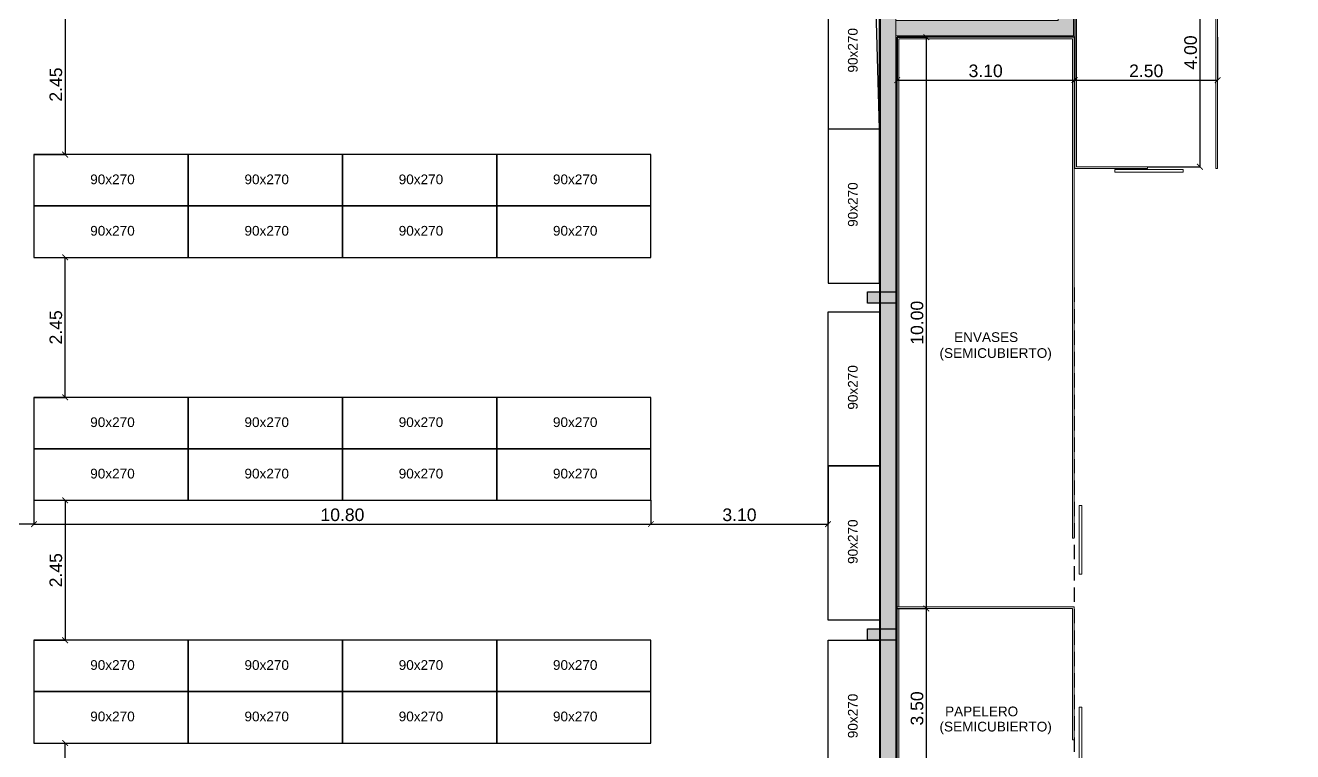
# Model space of a CAD drawing. Header units: inches. Extents: x -309 to 190, y -1585 to -1350.
# Drawn here: x -199.45 to -177.27, y -1397.64 to -1384.93 of the extents above; entities that cross this region are included whole.
import ezdxf

# ---------------------------------------------------------------- set-up
doc = ezdxf.new("R2010")
doc.units = ezdxf.units.IN
doc.header["$MEASUREMENT"] = 0
doc.header["$PDMODE"] = 3
doc.linetypes.add('HIDDEN', pattern=[0.375, 0.25, -0.125])
doc.layers.get('0').update_dxf_attribs({"color": 9, "linetype": 'CONTINUOUS'})
doc.layers.get('DEFPOINTS').update_dxf_attribs({"color": 9, "linetype": 'CONTINUOUS'})
for name, color, linetype in [('10-TEXTO', 9, 'CONTINUOUS'), ('color gris', 9, 'CONTINUOUS'), ('estructura', 9, 'CONTINUOUS'), ('referencias', 9, 'CONTINUOUS'), ('REVOQUE', 9, 'CONTINUOUS')]:
    doc.layers.add(name, color=color, linetype=linetype)
for name, color, linetype, lineweight in [('cotas', 9, 'CONTINUOUS', 15), ('MURO 27', 9, 'CONTINUOUS', 9), ('None', 9, 'CONTINUOUS', 5)]:
    doc.layers.add(name, color=color, linetype=linetype, lineweight=lineweight)
doc.styles.add('COTAS', font='arial.ttf')
doc.styles.add('ROMANS', font='arial.ttf')
doc.dimstyles.new('ploteo 100', dxfattribs={"dimscale": 0, "dimtxt": 0.22, "dimasz": 0.1, "dimexe": 0, "dimexo": 0, "dimgap": 0.05, "dimtad": 1, "dimzin": 0, "dimdsep": 46, "dimtxsty": 'COTAS', "dimblk1": 'ARCHTICK', "dimblk2": 'ARCHTICK', "dimsah": 1, "dimcen": 0.7, "dimclrd": 256, "dimclre": 256, "dimclrt": 256, "dimaunit": 1, "dimadec": 3, "dimazin": 0, "dimtfac": 1, "dimtmove": 2, "dimatfit": 3, "dimldrblk": 'ARCHTICK', "dimfxl": 1, "dimtolj": 1, "dimtzin": 0, "dimarcsym": 0})

# ---------------------------------------------------------------- blocks, each defined once
blk = doc.blocks.new('_ARCHTICK')
at = {"color": 0, "linetype": 'ByBlock', "const_width": 0.15}
blk.add_lwpolyline([(-0.5, -0.5), (0.5, 0.5)], dxfattribs=at)
blk = doc.blocks.new('*D28')
at = {"layer": 'cotas', "lineweight": -2, "transparency": 16777216}
for p, q in [((-199.302, -1393.238), (-199.302, -1393.656)), ((-201.502, -1394.188), (-201.502, -1393.656)), ((-199.302, -1393.656), (-201.502, -1393.656))]:
    blk.add_line(p, q, dxfattribs=at)
at = {"layer": 'DEFPOINTS', "color": 0, "transparency": 16777216}
for p in [(-199.302, -1393.238), (-201.502, -1393.656), (-201.502, -1394.188)]:
    blk.add_point(p, dxfattribs=at)
at = {"layer": 'cotas', "lineweight": -2, "transparency": 16777216, "xscale": 0.1, "yscale": 0.1, "zscale": 0.1, "rotation": 180}
blk.add_blockref('_ARCHTICK', (-201.502, -1393.656), dxfattribs=at)
at = {"layer": 'cotas', "lineweight": -2, "transparency": 16777216, "xscale": 0.1, "yscale": 0.1, "zscale": 0.1}
blk.add_blockref('_ARCHTICK', (-199.302, -1393.656), dxfattribs=at)
at = {"layer": 'cotas', "transparency": 16777216, "insert": (-200.402, -1393.494), "char_height": 0.22, "attachment_point": 5, "style": 'COTAS'}
blk.add_mtext('\\A1;2.20', dxfattribs=at)
blk = doc.blocks.new('*D29')
at = {"layer": 'cotas', "lineweight": -2, "transparency": 16777216}
for p, q in [((-185.402, -1392.638), (-185.402, -1393.656)), ((-188.502, -1393.238), (-188.502, -1393.656)), ((-188.502, -1393.656), (-185.402, -1393.656))]:
    blk.add_line(p, q, dxfattribs=at)
at = {"layer": 'DEFPOINTS', "color": 0, "transparency": 16777216}
for p in [(-185.402, -1392.638), (-188.502, -1393.238), (-185.402, -1393.656)]:
    blk.add_point(p, dxfattribs=at)
at = {"layer": 'cotas', "lineweight": -2, "transparency": 16777216, "xscale": 0.1, "yscale": 0.1, "zscale": 0.1, "rotation": 180}
blk.add_blockref('_ARCHTICK', (-188.502, -1393.656), dxfattribs=at)
at = {"layer": 'cotas', "lineweight": -2, "transparency": 16777216, "xscale": 0.1, "yscale": 0.1, "zscale": 0.1}
blk.add_blockref('_ARCHTICK', (-185.402, -1393.656), dxfattribs=at)
at = {"layer": 'cotas', "transparency": 16777216, "insert": (-186.952, -1393.494), "char_height": 0.22, "attachment_point": 5, "style": 'COTAS'}
blk.add_mtext('\\A1;3.10', dxfattribs=at)
blk = doc.blocks.new('*D30')
at = {"layer": 'cotas', "lineweight": -2, "transparency": 16777216}
for p, q in [((-199.302, -1384.738), (-198.756, -1384.738)), ((-198.756, -1384.738), (-198.756, -1387.188)), ((-199.302, -1387.188), (-198.756, -1387.188))]:
    blk.add_line(p, q, dxfattribs=at)
at = {"layer": 'DEFPOINTS', "color": 0, "transparency": 16777216}
for p in [(-199.302, -1384.738), (-199.302, -1387.188), (-198.756, -1387.188)]:
    blk.add_point(p, dxfattribs=at)
at = {"layer": 'cotas', "lineweight": -2, "transparency": 16777216, "xscale": 0.1, "yscale": 0.1, "zscale": 0.1}
for p, rotation in [((-198.756, -1384.738), 90), ((-198.756, -1387.188), 270)]:
    blk.add_blockref('_ARCHTICK', p, dxfattribs=dict(at, rotation=rotation))
at = {"layer": 'cotas', "transparency": 16777216, "insert": (-198.918, -1385.963), "char_height": 0.22, "attachment_point": 5, "rotation": 90, "style": 'COTAS'}
blk.add_mtext('\\A1;2.45', dxfattribs=at)
blk = doc.blocks.new('*D31')
at = {"layer": 'cotas', "lineweight": -2, "transparency": 16777216}
for p, q in [((-199.302, -1388.988), (-198.756, -1388.988)), ((-198.756, -1391.438), (-198.756, -1388.988)), ((-199.302, -1391.438), (-198.756, -1391.438))]:
    blk.add_line(p, q, dxfattribs=at)
at = {"layer": 'DEFPOINTS', "color": 0, "transparency": 16777216}
for p in [(-199.302, -1388.988), (-198.756, -1388.988), (-199.302, -1391.438)]:
    blk.add_point(p, dxfattribs=at)
at = {"layer": 'cotas', "lineweight": -2, "transparency": 16777216, "xscale": 0.1, "yscale": 0.1, "zscale": 0.1}
for p, rotation in [((-198.756, -1388.988), 90), ((-198.756, -1391.438), 270)]:
    blk.add_blockref('_ARCHTICK', p, dxfattribs=dict(at, rotation=rotation))
at = {"layer": 'cotas', "transparency": 16777216, "insert": (-198.918, -1390.213), "char_height": 0.22, "attachment_point": 5, "rotation": 90, "style": 'COTAS'}
blk.add_mtext('\\A1;2.45', dxfattribs=at)
blk = doc.blocks.new('*D32')
at = {"layer": 'cotas', "lineweight": -2, "transparency": 16777216}
for p, q in [((-199.302, -1393.238), (-198.756, -1393.238)), ((-198.756, -1393.238), (-198.756, -1395.688)), ((-199.302, -1395.688), (-198.756, -1395.688))]:
    blk.add_line(p, q, dxfattribs=at)
at = {"layer": 'DEFPOINTS', "color": 0, "transparency": 16777216}
for p in [(-199.302, -1393.238), (-199.302, -1395.688), (-198.756, -1395.688)]:
    blk.add_point(p, dxfattribs=at)
at = {"layer": 'cotas', "lineweight": -2, "transparency": 16777216, "xscale": 0.1, "yscale": 0.1, "zscale": 0.1}
for p, rotation in [((-198.756, -1393.238), 90), ((-198.756, -1395.688), 270)]:
    blk.add_blockref('_ARCHTICK', p, dxfattribs=dict(at, rotation=rotation))
at = {"layer": 'cotas', "transparency": 16777216, "insert": (-198.918, -1394.463), "char_height": 0.22, "attachment_point": 5, "rotation": 90, "style": 'COTAS'}
blk.add_mtext('\\A1;2.45', dxfattribs=at)
blk = doc.blocks.new('*D33')
at = {"layer": 'cotas', "lineweight": -2, "transparency": 16777216}
for p, q in [((-199.302, -1397.488), (-198.756, -1397.488)), ((-198.756, -1400.218), (-198.756, -1397.488)), ((-199.309, -1400.218), (-198.756, -1400.218))]:
    blk.add_line(p, q, dxfattribs=at)
at = {"layer": 'DEFPOINTS', "color": 0, "transparency": 16777216}
for p in [(-199.302, -1397.488), (-198.756, -1397.488), (-199.309, -1400.218)]:
    blk.add_point(p, dxfattribs=at)
at = {"layer": 'cotas', "lineweight": -2, "transparency": 16777216, "xscale": 0.1, "yscale": 0.1, "zscale": 0.1}
for p, rotation in [((-198.756, -1397.488), 90), ((-198.756, -1400.218), 270)]:
    blk.add_blockref('_ARCHTICK', p, dxfattribs=dict(at, rotation=rotation))
at = {"layer": 'cotas', "transparency": 16777216, "insert": (-198.918, -1398.853), "char_height": 0.22, "attachment_point": 5, "rotation": 90, "style": 'COTAS'}
blk.add_mtext('\\A1;2.73', dxfattribs=at)
blk = doc.blocks.new('*D40')
at = {"layer": 'cotas', "lineweight": -2, "transparency": 16777216}
for p, q in [((-184.192, -1385.132), (-183.681, -1385.132)), ((-183.681, -1385.132), (-183.681, -1395.132)), ((-184.192, -1395.132), (-183.681, -1395.132))]:
    blk.add_line(p, q, dxfattribs=at)
at = {"layer": 'DEFPOINTS', "color": 0, "transparency": 16777216}
for p in [(-184.192, -1385.132), (-184.192, -1395.132), (-183.681, -1395.132)]:
    blk.add_point(p, dxfattribs=at)
at = {"layer": 'cotas', "lineweight": -2, "transparency": 16777216, "xscale": 0.1, "yscale": 0.1, "zscale": 0.1}
for p, rotation in [((-183.681, -1385.132), 90), ((-183.681, -1395.132), 270)]:
    blk.add_blockref('_ARCHTICK', p, dxfattribs=dict(at, rotation=rotation))
at = {"layer": 'cotas', "transparency": 16777216, "insert": (-183.843, -1390.132), "char_height": 0.22, "attachment_point": 5, "rotation": 90, "style": 'COTAS'}
blk.add_mtext('\\A1;10.00', dxfattribs=at)
blk = doc.blocks.new('*D41')
at = {"layer": 'cotas', "lineweight": -2, "transparency": 16777216}
for p, q in [((-184.192, -1385.132), (-184.192, -1385.886)), ((-181.092, -1385.132), (-181.092, -1385.886)), ((-184.192, -1385.886), (-181.092, -1385.886))]:
    blk.add_line(p, q, dxfattribs=at)
at = {"layer": 'DEFPOINTS', "color": 0, "transparency": 16777216}
for p in [(-184.192, -1385.132), (-181.092, -1385.132), (-181.092, -1385.886)]:
    blk.add_point(p, dxfattribs=at)
at = {"layer": 'cotas', "lineweight": -2, "transparency": 16777216, "xscale": 0.1, "yscale": 0.1, "zscale": 0.1, "rotation": 180}
blk.add_blockref('_ARCHTICK', (-184.192, -1385.886), dxfattribs=at)
at = {"layer": 'cotas', "lineweight": -2, "transparency": 16777216, "xscale": 0.1, "yscale": 0.1, "zscale": 0.1}
blk.add_blockref('_ARCHTICK', (-181.092, -1385.886), dxfattribs=at)
at = {"layer": 'cotas', "transparency": 16777216, "insert": (-182.642, -1385.724), "char_height": 0.22, "attachment_point": 5, "style": 'COTAS'}
blk.add_mtext('\\A1;3.10', dxfattribs=at)
blk = doc.blocks.new('*D42')
at = {"layer": 'cotas', "lineweight": -2, "transparency": 16777216}
for p, q in [((-181.082, -1385.132), (-181.082, -1385.886)), ((-178.582, -1385.132), (-178.582, -1385.886)), ((-181.082, -1385.886), (-178.582, -1385.886))]:
    blk.add_line(p, q, dxfattribs=at)
at = {"layer": 'DEFPOINTS', "color": 0, "transparency": 16777216}
for p in [(-181.082, -1385.132), (-178.582, -1385.132), (-178.582, -1385.886)]:
    blk.add_point(p, dxfattribs=at)
at = {"layer": 'cotas', "lineweight": -2, "transparency": 16777216, "xscale": 0.1, "yscale": 0.1, "zscale": 0.1, "rotation": 180}
blk.add_blockref('_ARCHTICK', (-181.082, -1385.886), dxfattribs=at)
at = {"layer": 'cotas', "lineweight": -2, "transparency": 16777216, "xscale": 0.1, "yscale": 0.1, "zscale": 0.1}
blk.add_blockref('_ARCHTICK', (-178.582, -1385.886), dxfattribs=at)
at = {"layer": 'cotas', "transparency": 16777216, "insert": (-179.832, -1385.724), "char_height": 0.22, "attachment_point": 5, "style": 'COTAS'}
blk.add_mtext('\\A1;2.50', dxfattribs=at)
blk = doc.blocks.new('*D139')
at = {"layer": 'cotas', "lineweight": -2, "transparency": 16777216}
for p, q in [((-199.302, -1393.238), (-199.302, -1393.656)), ((-188.502, -1393.238), (-188.502, -1393.656)), ((-199.302, -1393.656), (-188.502, -1393.656))]:
    blk.add_line(p, q, dxfattribs=at)
at = {"layer": 'DEFPOINTS', "color": 0, "transparency": 16777216}
for p in [(-199.302, -1393.238), (-188.502, -1393.238), (-188.502, -1393.656)]:
    blk.add_point(p, dxfattribs=at)
at = {"layer": 'cotas', "lineweight": -2, "transparency": 16777216, "xscale": 0.1, "yscale": 0.1, "zscale": 0.1, "rotation": 180}
blk.add_blockref('_ARCHTICK', (-199.302, -1393.656), dxfattribs=at)
at = {"layer": 'cotas', "lineweight": -2, "transparency": 16777216, "xscale": 0.1, "yscale": 0.1, "zscale": 0.1}
blk.add_blockref('_ARCHTICK', (-188.502, -1393.656), dxfattribs=at)
at = {"layer": 'cotas', "transparency": 16777216, "insert": (-193.902, -1393.494), "char_height": 0.22, "attachment_point": 5, "style": 'COTAS'}
blk.add_mtext('\\A1;10.80', dxfattribs=at)
blk = doc.blocks.new('*D146')
at = {"layer": 'cotas', "lineweight": -2, "transparency": 16777216}
for p, q in [((-184.162, -1395.132), (-183.681, -1395.132)), ((-183.681, -1395.132), (-183.681, -1398.632)), ((-184.162, -1398.632), (-183.681, -1398.632))]:
    blk.add_line(p, q, dxfattribs=at)
at = {"layer": 'DEFPOINTS', "color": 0, "transparency": 16777216}
for p in [(-184.162, -1395.132), (-184.162, -1398.632), (-183.681, -1398.632)]:
    blk.add_point(p, dxfattribs=at)
at = {"layer": 'cotas', "lineweight": -2, "transparency": 16777216, "xscale": 0.1, "yscale": 0.1, "zscale": 0.1}
for p, rotation in [((-183.681, -1395.132), 90), ((-183.681, -1398.632), 270)]:
    blk.add_blockref('_ARCHTICK', p, dxfattribs=dict(at, rotation=rotation))
at = {"layer": 'cotas', "transparency": 16777216, "insert": (-183.843, -1396.882), "char_height": 0.22, "attachment_point": 5, "rotation": 90, "style": 'COTAS'}
blk.add_mtext('\\A1;3.50', dxfattribs=at)
blk = doc.blocks.new('*D147')
at = {"layer": 'cotas', "lineweight": -2, "transparency": 16777216}
for p, q in [((-178.612, -1383.402), (-178.892, -1383.402)), ((-178.892, -1383.402), (-178.892, -1387.402)), ((-179.812, -1387.402), (-178.892, -1387.402))]:
    blk.add_line(p, q, dxfattribs=at)
at = {"layer": 'DEFPOINTS', "color": 0, "transparency": 16777216}
for p in [(-178.612, -1383.402), (-179.812, -1387.402), (-178.892, -1387.402)]:
    blk.add_point(p, dxfattribs=at)
at = {"layer": 'cotas', "lineweight": -2, "transparency": 16777216, "xscale": 0.1, "yscale": 0.1, "zscale": 0.1}
for p, rotation in [((-178.892, -1383.402), 90), ((-178.892, -1387.402), 270)]:
    blk.add_blockref('_ARCHTICK', p, dxfattribs=dict(at, rotation=rotation))
at = {"layer": 'cotas', "transparency": 16777216, "insert": (-179.054, -1385.402), "char_height": 0.22, "attachment_point": 5, "rotation": 90, "style": 'COTAS'}
blk.add_mtext('\\A1;4.00', dxfattribs=at)

msp = doc.modelspace()

# ---------------------------------------------------------------- hatches: boundary and pattern name
at = {"layer": 'color gris'}
h = msp.add_hatch(color=256, dxfattribs=at)
h.paths.add_polyline_path([(-234.352, -1419.388), (-234.602, -1419.388), (-234.602, -1419.118), (-234.102, -1419.118), (-234.102, -1419.388)])
h.paths.add_polyline_path([(-234.602, -1413.288), (-234.602, -1413.038), (-234.332, -1413.038), (-234.332, -1413.538), (-234.602, -1413.538)])
h.paths.add_polyline_path([(-234.602, -1407.388), (-234.602, -1407.138), (-234.332, -1407.138), (-234.332, -1407.638), (-234.602, -1407.638)])
h.paths.add_polyline_path([(-234.602, -1401.488), (-234.602, -1401.238), (-234.332, -1401.238), (-234.332, -1401.738), (-234.602, -1401.738)])
h.paths.add_polyline_path([(-234.602, -1395.588), (-234.602, -1395.338), (-234.332, -1395.338), (-234.332, -1395.838), (-234.602, -1395.838)])
h.paths.add_polyline_path([(-234.602, -1389.688), (-234.602, -1389.438), (-234.332, -1389.438), (-234.332, -1389.938), (-234.602, -1389.938)])
h.paths.add_polyline_path([(-234.352, -1379.108), (-234.602, -1379.108), (-234.602, -1379.378), (-234.042, -1379.378), (-234.042, -1379.108)])
h.paths.add_polyline_path([(-234.602, -1383.788), (-234.602, -1383.538), (-234.332, -1383.538), (-234.332, -1384.038), (-234.602, -1384.038)])
h.paths.add_polyline_path([(-199.299, -1406.298), (-199.299, -1406.048), (-199.029, -1406.048), (-199.029, -1406.548), (-199.299, -1406.548)])
h.paths.add_polyline_path([(-181.322, -1419.118), (-181.052, -1419.118), (-181.052, -1419.388), (-181.322, -1419.388)])
h.paths.add_polyline_path([(-206.622, -1375.558), (-206.622, -1375.308), (-206.892, -1375.308), (-206.892, -1375.968), (-206.622, -1375.968)])
h.paths.add_polyline_path([(-191.785, -1379.358), (-192.285, -1379.358), (-192.285, -1379.138), (-192.226, -1378.943), (-191.707, -1379.1)])
h.paths.add_polyline_path([(-184.212, -1381.367), (-184.577, -1381.256), (-184.656, -1381.515), (-184.482, -1381.567), (-184.482, -1381.867), (-184.212, -1381.867)])
h.paths.add_polyline_path([(-184.712, -1395.588), (-184.712, -1395.488), (-184.212, -1395.488), (-184.212, -1395.688), (-184.712, -1395.688)])
h.paths.add_polyline_path([(-184.712, -1389.688), (-184.712, -1389.588), (-184.212, -1389.588), (-184.212, -1389.788), (-184.712, -1389.788)])
h.paths.add_polyline_path([(-184.712, -1383.788), (-184.712, -1383.688), (-184.212, -1383.688), (-184.212, -1383.888), (-184.712, -1383.888)])
h.paths.add_polyline_path([(-203.989, -1375.385), (-204.228, -1375.313), (-204.307, -1375.572), (-203.828, -1375.716), (-203.75, -1375.458)])
h.paths.add_polyline_path([(-206.582, -1395.588), (-206.582, -1395.488), (-206.082, -1395.488), (-206.082, -1395.688), (-206.582, -1395.688)])
h.paths.add_polyline_path([(-184.212, -1410.408), (-184.212, -1410.658), (-184.482, -1410.658), (-184.482, -1410.158), (-184.212, -1410.158)])
h.paths.add_polyline_path([(-191.765, -1410.388), (-192.015, -1410.388), (-192.015, -1410.658), (-191.515, -1410.658), (-191.515, -1410.388)])
h.paths.add_polyline_path([(-199.049, -1410.388), (-199.299, -1410.388), (-199.299, -1410.658), (-198.799, -1410.658), (-198.799, -1410.388)])
h.paths.add_polyline_path([(-184.482, -1401.488), (-184.482, -1401.238), (-184.212, -1401.238), (-184.212, -1401.738), (-184.482, -1401.738)])
h.paths.add_polyline_path([(-191.765, -1401.238), (-192.015, -1401.238), (-192.015, -1401.508), (-191.515, -1401.508), (-191.515, -1401.238)])
h.paths.add_polyline_path([(-199.049, -1401.238), (-199.299, -1401.238), (-199.299, -1401.508), (-198.799, -1401.508), (-198.799, -1401.238)])
h.paths.add_polyline_path([(-191.765, -1419.118), (-192.015, -1419.118), (-192.015, -1419.388), (-191.515, -1419.388), (-191.515, -1419.118)])
h.paths.add_polyline_path([(-199.049, -1419.118), (-199.299, -1419.118), (-199.299, -1419.388), (-198.799, -1419.388), (-198.799, -1419.118)])
h.paths.add_polyline_path([(-184.212, -1419.388), (-184.212, -1419.118), (-184.712, -1419.118), (-184.712, -1419.388)])
h.paths.add_polyline_path([(-206.332, -1419.118), (-206.582, -1419.118), (-206.582, -1419.388), (-206.082, -1419.388), (-206.082, -1419.118)])
h.paths.add_polyline_path([(-206.872, -1419.118), (-207.122, -1419.118), (-207.122, -1419.388), (-206.622, -1419.388), (-206.622, -1419.118)])
h.paths.add_polyline_path([(-206.582, -1379.238), (-206.582, -1379.138), (-206.082, -1379.138), (-206.082, -1379.338), (-206.582, -1379.338)])
h.paths.add_polyline_path([(-206.582, -1413.288), (-206.582, -1413.038), (-206.312, -1413.038), (-206.312, -1413.538), (-206.582, -1413.538)])
h.paths.add_polyline_path([(-206.622, -1413.288), (-206.622, -1413.038), (-206.892, -1413.038), (-206.892, -1413.538), (-206.622, -1413.538)])
h.paths.add_polyline_path([(-206.582, -1407.388), (-206.582, -1407.138), (-206.312, -1407.138), (-206.312, -1407.638), (-206.582, -1407.638)])
h.paths.add_polyline_path([(-206.622, -1407.388), (-206.622, -1407.138), (-206.892, -1407.138), (-206.892, -1407.638), (-206.622, -1407.638)])
h.paths.add_polyline_path([(-206.582, -1401.488), (-206.582, -1401.238), (-206.312, -1401.238), (-206.312, -1401.738), (-206.582, -1401.738)])
h.paths.add_polyline_path([(-206.622, -1401.488), (-206.622, -1401.238), (-206.892, -1401.238), (-206.892, -1401.738), (-206.622, -1401.738)])
h.paths.add_polyline_path([(-206.622, -1395.588), (-206.622, -1395.338), (-206.892, -1395.338), (-206.892, -1395.838), (-206.622, -1395.838)])
h.paths.add_polyline_path([(-206.582, -1389.688), (-206.582, -1389.588), (-206.082, -1389.588), (-206.082, -1389.788), (-206.582, -1389.788)])
h.paths.add_polyline_path([(-206.622, -1389.688), (-206.622, -1389.438), (-206.892, -1389.438), (-206.892, -1389.938), (-206.622, -1389.938)])
h.paths.add_polyline_path([(-211.412, -1375.618), (-211.412, -1375.308), (-211.682, -1375.308), (-211.682, -1375.968), (-211.412, -1375.968)])
h.paths.add_polyline_path([(-206.582, -1383.788), (-206.582, -1383.688), (-206.082, -1383.688), (-206.082, -1383.888), (-206.582, -1383.888)])
h.paths.add_polyline_path([(-206.622, -1383.788), (-206.622, -1383.538), (-206.892, -1383.538), (-206.892, -1384.038), (-206.622, -1384.038)])
h.paths.add_polyline_path([(-206.622, -1379.238), (-206.622, -1378.988), (-206.892, -1378.988), (-206.892, -1379.488), (-206.622, -1379.488)])
at = {"layer": 'MURO 27'}
h = msp.add_hatch(color=256, dxfattribs=at)
h.paths.add_polyline_path([(-206.892, -1375.308), (-211.412, -1375.308), (-211.412, -1375.578), (-208.692, -1375.578), (-208.692, -1379.168), (-208.422, -1379.168), (-208.422, -1375.578), (-206.892, -1375.578)])
h.paths.add_polyline_path([(-204.048, -1375.65), (-204.307, -1375.572), (-204.529, -1376.308), (-206.122, -1376.308), (-206.122, -1375.308), (-206.622, -1375.308), (-206.622, -1375.578), (-206.392, -1375.578), (-206.392, -1376.308), (-206.622, -1376.308), (-206.622, -1375.968), (-206.892, -1375.968), (-206.892, -1378.898), (-207.582, -1378.898), (-207.582, -1379.168), (-206.892, -1379.168), (-206.892, -1378.988), (-206.622, -1378.988), (-206.622, -1376.578), (-204.329, -1376.578)])
h.paths.add_polyline_path([(-203.75, -1375.458), (-203.828, -1375.716), (-192.285, -1379.207), (-192.285, -1379.138), (-192.226, -1378.943)])
h.paths.add_polyline_path([(-191.707, -1379.1), (-191.785, -1379.358), (-184.656, -1381.515), (-184.577, -1381.256)])
h.paths.add_polyline_path([(-184.212, -1381.867), (-184.482, -1381.867), (-184.482, -1383.688), (-184.212, -1383.688)])
h.paths.add_polyline_path([(-184.212, -1383.888), (-184.482, -1383.888), (-184.482, -1389.588), (-184.212, -1389.588)])
h.paths.add_polyline_path([(-184.212, -1389.788), (-184.482, -1389.788), (-184.482, -1395.488), (-184.212, -1395.488)])
h.paths.add_polyline_path([(-184.212, -1395.688), (-184.482, -1395.688), (-184.482, -1398.738), (-184.212, -1398.738)])
h.paths.add_polyline_path([(-184.212, -1399.978), (-184.482, -1399.978), (-184.482, -1401.238), (-184.212, -1401.238)])
h.paths.add_polyline_path([(-184.212, -1413.538), (-184.482, -1413.538), (-184.482, -1419.118), (-184.212, -1419.118)])
h.paths.add_polyline_path([(-184.212, -1410.658), (-184.482, -1410.658), (-184.482, -1410.898), (-184.212, -1410.898)])
h.paths.add_polyline_path([(-199.299, -1419.118), (-206.082, -1419.118), (-206.082, -1419.388), (-199.299, -1419.388)])
h.paths.add_polyline_path([(-207.122, -1419.118), (-234.102, -1419.118), (-234.102, -1419.388), (-207.122, -1419.388)])
h.paths.add_polyline_path([(-192.015, -1419.118), (-198.799, -1419.118), (-198.799, -1419.388), (-192.015, -1419.388)])
h.paths.add_polyline_path([(-184.712, -1419.118), (-191.515, -1419.118), (-191.515, -1419.388), (-184.712, -1419.388)])
h.paths.add_polyline_path([(-234.332, -1413.538), (-234.602, -1413.538), (-234.602, -1419.118), (-234.332, -1419.118)])
h.paths.add_polyline_path([(-234.332, -1407.638), (-234.602, -1407.638), (-234.602, -1413.038), (-234.332, -1413.038)])
h.paths.add_polyline_path([(-234.332, -1401.738), (-234.602, -1401.738), (-234.602, -1407.138), (-234.332, -1407.138)])
h.paths.add_polyline_path([(-234.332, -1398.028), (-234.602, -1398.028), (-234.602, -1401.238), (-234.332, -1401.238)])
h.paths.add_polyline_path([(-234.332, -1384.038), (-234.602, -1384.038), (-234.602, -1389.438), (-234.332, -1389.438)])
h.paths.add_polyline_path([(-234.332, -1389.938), (-234.602, -1389.938), (-234.602, -1395.338), (-234.332, -1395.338)])
h.paths.add_polyline_path([(-234.332, -1379.378), (-234.602, -1379.378), (-234.602, -1382.048), (-234.332, -1382.048)])
h.paths.add_polyline_path([(-234.332, -1382.588), (-234.602, -1382.588), (-234.602, -1383.538), (-234.332, -1383.538)])
h.paths.add_polyline_path([(-206.622, -1389.938), (-206.892, -1389.938), (-206.892, -1395.338), (-206.622, -1395.338)])
h.paths.add_polyline_path([(-206.622, -1384.038), (-206.892, -1384.038), (-206.892, -1389.438), (-206.622, -1389.438)])
h.paths.add_polyline_path([(-206.622, -1379.488), (-206.892, -1379.488), (-206.892, -1383.538), (-206.622, -1383.538)])
h.paths.add_polyline_path([(-206.622, -1398.028), (-206.892, -1398.028), (-206.892, -1401.238), (-206.622, -1401.238)])
h.paths.add_polyline_path([(-206.622, -1401.738), (-206.892, -1401.738), (-206.892, -1407.138), (-206.622, -1407.138)])
h.paths.add_polyline_path([(-206.622, -1407.638), (-206.892, -1407.638), (-206.892, -1407.748), (-206.622, -1407.748)])
h = msp.add_hatch(color=256, dxfattribs=at)
h.paths.add_polyline_path([(-181.102, -1382.589), (-172.966, -1385.05), (-169.022, -1390.365), (-169.022, -1399.02), (-168.752, -1399.02), (-168.752, -1390.275), (-172.803, -1384.817), (-181.289, -1382.251), (-181.372, -1382.525), (-181.372, -1384.842), (-184.212, -1384.842), (-184.212, -1385.112), (-181.102, -1385.112)])
h.paths.add_polyline_path([(-168.752, -1404.06), (-169.022, -1404.06), (-169.022, -1412.648), (-169.022, -1414.984), (-169.022, -1415.048), (-173.092, -1419.118), (-176.512, -1419.118), (-176.512, -1419.388), (-172.98, -1419.388), (-168.752, -1415.16)])

# ---------------------------------------------------------------- linework, layer by layer
for points in [[(-185.402, -1354.738), (-185.402, -1389.438), (-184.502, -1389.438), (-184.502, -1386.738)], [(-185.402, -1384.038), (-185.402, -1386.738), (-184.502, -1386.738), (-184.502, -1384.038)], [(-196.602, -1387.188), (-199.302, -1387.188), (-199.302, -1388.088), (-196.602, -1388.088)], [(-193.902, -1387.188), (-196.602, -1387.188), (-196.602, -1388.088), (-193.902, -1388.088)], [(-191.202, -1387.188), (-193.902, -1387.188), (-193.902, -1388.088), (-191.202, -1388.088)], [(-188.502, -1387.188), (-191.202, -1387.188), (-191.202, -1388.088), (-188.502, -1388.088)], [(-196.602, -1388.088), (-199.302, -1388.088), (-199.302, -1388.988), (-196.602, -1388.988)], [(-193.902, -1388.088), (-196.602, -1388.088), (-196.602, -1388.988), (-193.902, -1388.988)], [(-191.202, -1388.088), (-193.902, -1388.088), (-193.902, -1388.988), (-191.202, -1388.988)], [(-188.502, -1388.088), (-191.202, -1388.088), (-191.202, -1388.988), (-188.502, -1388.988)], [(-185.402, -1392.638), (-185.402, -1389.938), (-184.502, -1389.938), (-184.502, -1392.638)], [(-196.602, -1391.438), (-199.302, -1391.438), (-199.302, -1392.338), (-196.602, -1392.338)], [(-193.902, -1391.438), (-196.602, -1391.438), (-196.602, -1392.338), (-193.902, -1392.338)], [(-191.202, -1391.438), (-193.902, -1391.438), (-193.902, -1392.338), (-191.202, -1392.338)], [(-188.502, -1391.438), (-191.202, -1391.438), (-191.202, -1392.338), (-188.502, -1392.338)], [(-196.602, -1392.338), (-199.302, -1392.338), (-199.302, -1393.238), (-196.602, -1393.238)], [(-193.902, -1392.338), (-196.602, -1392.338), (-196.602, -1393.238), (-193.902, -1393.238)], [(-191.202, -1392.338), (-193.902, -1392.338), (-193.902, -1393.238), (-191.202, -1393.238)], [(-188.502, -1392.338), (-191.202, -1392.338), (-191.202, -1393.238), (-188.502, -1393.238)], [(-185.402, -1395.338), (-185.402, -1392.638), (-184.502, -1392.638), (-184.502, -1395.338)], [(-196.602, -1395.688), (-199.302, -1395.688), (-199.302, -1396.588), (-196.602, -1396.588)], [(-193.902, -1395.688), (-196.602, -1395.688), (-196.602, -1396.588), (-193.902, -1396.588)], [(-191.202, -1395.688), (-193.902, -1395.688), (-193.902, -1396.588), (-191.202, -1396.588)], [(-188.502, -1395.688), (-191.202, -1395.688), (-191.202, -1396.588), (-188.502, -1396.588)], [(-185.402, -1398.388), (-185.402, -1395.688), (-184.502, -1395.688), (-184.502, -1398.388)], [(-196.602, -1396.588), (-199.302, -1396.588), (-199.302, -1397.488), (-196.602, -1397.488)], [(-193.902, -1396.588), (-196.602, -1396.588), (-196.602, -1397.488), (-193.902, -1397.488)], [(-191.202, -1396.588), (-193.902, -1396.588), (-193.902, -1397.488), (-191.202, -1397.488)], [(-188.502, -1396.588), (-191.202, -1396.588), (-191.202, -1397.488), (-188.502, -1397.488)]]:
    msp.add_lwpolyline(points, close=True)
at = {"linetype": 'HIDDEN'}
msp.add_lwpolyline([(-181.092, -1389.517), (-181.092, -1401.717), (-184.192, -1401.717)], dxfattribs=at)
at = {"layer": 'estructura'}
for points in [[(-184.712, -1389.688), (-184.712, -1389.588), (-184.212, -1389.588), (-184.212, -1389.788), (-184.712, -1389.788)], [(-184.712, -1395.588), (-184.712, -1395.488), (-184.212, -1395.488), (-184.212, -1395.688), (-184.712, -1395.688)]]:
    msp.add_lwpolyline(points, close=True, dxfattribs=at)
at = {"layer": 'MURO 27'}
for points in [[(-184.482, -1381.867), (-184.482, -1398.738), (-184.212, -1398.738), (-184.212, -1381.867)], [(-184.212, -1384.842), (-181.372, -1384.842), (-181.372, -1382.525), (-181.289, -1382.251), (-172.803, -1384.817), (-168.752, -1390.275), (-168.752, -1399.02), (-169.022, -1399.02), (-169.022, -1390.365), (-172.966, -1385.05), (-181.102, -1382.589), (-181.102, -1385.112), (-184.212, -1385.112)]]:
    msp.add_lwpolyline(points, dxfattribs=at)
at = {"layer": 'None', "linetype": 'Continuous', "lineweight": 5, "flags": 128}
for points in [[(-180.382, -1387.448), (-179.182, -1387.448), (-179.182, -1387.498), (-180.382, -1387.498)], [(-181.006, -1393.332), (-181.006, -1394.532), (-180.956, -1394.532), (-180.956, -1393.332)], [(-181.006, -1396.862), (-181.006, -1398.062), (-180.956, -1398.062), (-180.956, -1396.862)]]:
    msp.add_lwpolyline(points, close=True, dxfattribs=at)
at = {"layer": 'referencias', "linetype": 'Continuous', "lineweight": 5}
for p, q in [((-179.812, -1387.432), (-179.812, -1387.402)), ((-178.582, -1387.432), (-178.612, -1387.432)), ((-181.092, -1393.902), (-181.122, -1393.902)), ((-181.122, -1395.102), (-181.092, -1395.102)), ((-181.092, -1397.432), (-181.122, -1397.432))]:
    msp.add_line(p, q, dxfattribs=at)
for points in [[(-181.082, -1387.432), (-181.082, -1382.616), (-178.582, -1383.372), (-178.582, -1387.432)], [(-181.052, -1387.402), (-181.052, -1382.646), (-178.612, -1383.402), (-178.612, -1387.432)], [(-181.092, -1385.132), (-184.192, -1385.132), (-184.192, -1395.132), (-181.122, -1395.132)], [(-181.122, -1385.162), (-184.162, -1385.162), (-184.162, -1395.102), (-181.122, -1395.102)], [(-181.122, -1393.902), (-181.122, -1385.162)], [(-181.092, -1393.902), (-181.092, -1385.132)], [(-181.092, -1393.902), (-181.092, -1385.162)], [(-179.812, -1387.402), (-181.052, -1387.402)], [(-179.812, -1387.432), (-181.082, -1387.432)], [(-181.092, -1395.102), (-184.192, -1395.102), (-184.192, -1398.662), (-181.092, -1398.662)], [(-181.122, -1395.132), (-184.162, -1395.132), (-184.162, -1398.632), (-181.092, -1398.632)], [(-181.122, -1397.432), (-181.122, -1395.132)], [(-181.092, -1397.432), (-181.092, -1395.102)], [(-181.092, -1397.432), (-181.092, -1395.132)]]:
    msp.add_lwpolyline(points, dxfattribs=at)
at = {"layer": 'REVOQUE'}
for points in [[(-184.502, -1381.582), (-184.502, -1398.758), (-184.192, -1398.758), (-184.192, -1385.132)], [(-169.042, -1393.21), (-169.042, -1390.371), (-172.978, -1385.067), (-181.082, -1382.616), (-181.082, -1385.132), (-184.192, -1385.132)]]:
    msp.add_lwpolyline(points, dxfattribs=at)

# ---------------------------------------------------------------- texts
at = {"layer": '10-TEXTO', "char_height": 0.17, "width": 1.31175, "attachment_point": 1, "rotation": 90, "style": 'ROMANS'}
for insert in [(-185.053, -1386.03), (-185.053, -1388.73), (-185.053, -1391.93), (-185.053, -1394.63), (-185.053, -1397.68)]:
    msp.add_mtext('\\pi0.27691;90x270', dxfattribs=dict(at, insert=insert))
at = {"layer": '10-TEXTO', "char_height": 0.17, "width": 1.31175, "attachment_point": 1, "style": 'ROMANS'}
for s, insert in [('\\pi0.27691;90x270', (-198.594, -1387.537)), ('\\pi0.27691;90x270', (-195.894, -1387.537)), ('\\pi0.27691;90x270', (-193.194, -1387.537)), ('\\pi0.27691;90x270', (-190.494, -1387.537)), ('\\pi0.27691;90x270', (-198.594, -1388.437)), ('\\pi0.27691;90x270', (-195.894, -1388.437)), ('\\pi0.27691;90x270', (-193.194, -1388.437)), ('\\pi0.27691;90x270', (-190.494, -1388.437)), ('ENVASES', (-183.195, -1390.298)), ('(SEMICUBIERTO)', (-183.45, -1390.577)), ('\\pi0.27691;90x270', (-198.594, -1391.787)), ('\\pi0.27691;90x270', (-195.894, -1391.787)), ('\\pi0.27691;90x270', (-193.194, -1391.787)), ('\\pi0.27691;90x270', (-190.494, -1391.787)), ('\\pi0.27691;90x270', (-198.594, -1392.687)), ('\\pi0.27691;90x270', (-195.894, -1392.687)), ('\\pi0.27691;90x270', (-193.194, -1392.687)), ('\\pi0.27691;90x270', (-190.494, -1392.687)), ('\\pi0.27691;90x270', (-198.594, -1396.037)), ('\\pi0.27691;90x270', (-195.894, -1396.037)), ('\\pi0.27691;90x270', (-193.194, -1396.037)), ('\\pi0.27691;90x270', (-190.494, -1396.037)), ('\\pi0.27691;90x270', (-198.594, -1396.937)), ('\\pi0.27691;90x270', (-195.894, -1396.937)), ('\\pi0.27691;90x270', (-193.194, -1396.937)), ('\\pi0.27691;90x270', (-190.494, -1396.937)), ('PAPELERO', (-183.353, -1396.849)), ('(SEMICUBIERTO)', (-183.45, -1397.115))]:
    msp.add_mtext(s, dxfattribs=dict(at, insert=insert))

# ---------------------------------------------------------------- dimensions: what is measured, and where the dimension line sits
at = {"layer": 'cotas'}
for base, p1, p2, angle, picture, middle in [((-178.892, -1387.402), (-178.612, -1383.402), (-179.812, -1387.402), 90, '*D147', (-179.054, -1385.402)), ((-198.756, -1387.188), (-199.302, -1384.738), (-199.302, -1387.188), 90, '*D30', (-198.918, -1385.963)), ((-183.681, -1395.132), (-184.192, -1385.132), (-184.192, -1395.132), 90, '*D40', (-183.843, -1390.132)), ((-198.756, -1388.988), (-199.302, -1391.438), (-199.302, -1388.988), 270, '*D31', (-198.918, -1390.213)), ((-198.756, -1395.688), (-199.302, -1393.238), (-199.302, -1395.688), 90, '*D32', (-198.918, -1394.463)), ((-188.502, -1393.656), (-199.302, -1393.238), (-188.502, -1393.238), 180, '*D139', (-193.902, -1393.494)), ((-183.681, -1398.632), (-184.162, -1395.132), (-184.162, -1398.632), 90, '*D146', (-183.843, -1396.882)), ((-198.756, -1397.488), (-199.309, -1400.218), (-199.302, -1397.488), 270, '*D33', (-198.918, -1398.853))]:
    dim = msp.add_linear_dim(base=base, p1=p1, p2=p2, angle=angle, dimstyle='ploteo 100', override={"dimscale": 1, "dimfxl": 20}, dxfattribs=at)
    dim.commit()
    dim.dimension.update_dxf_attribs({"geometry": picture, "text_midpoint": middle})
for base, p1, p2, picture, middle in [((-181.092, -1385.886), (-184.192, -1385.132), (-181.092, -1385.132), '*D41', (-182.642, -1385.724)), ((-178.582, -1385.886), (-181.082, -1385.132), (-178.582, -1385.132), '*D42', (-179.832, -1385.724)), ((-185.402, -1393.656), (-188.502, -1393.238), (-185.402, -1392.638), '*D29', (-186.952, -1393.494)), ((-201.502, -1393.656), (-199.302, -1393.238), (-201.502, -1394.188), '*D28', (-200.402, -1393.494))]:
    dim = msp.add_linear_dim(base=base, p1=p1, p2=p2, dimstyle='ploteo 100', override={"dimscale": 1, "dimfxl": 20}, dxfattribs=at)
    dim.commit()
    dim.dimension.update_dxf_attribs({"geometry": picture, "text_midpoint": middle})

doc.saveas('drawing.dxf')
